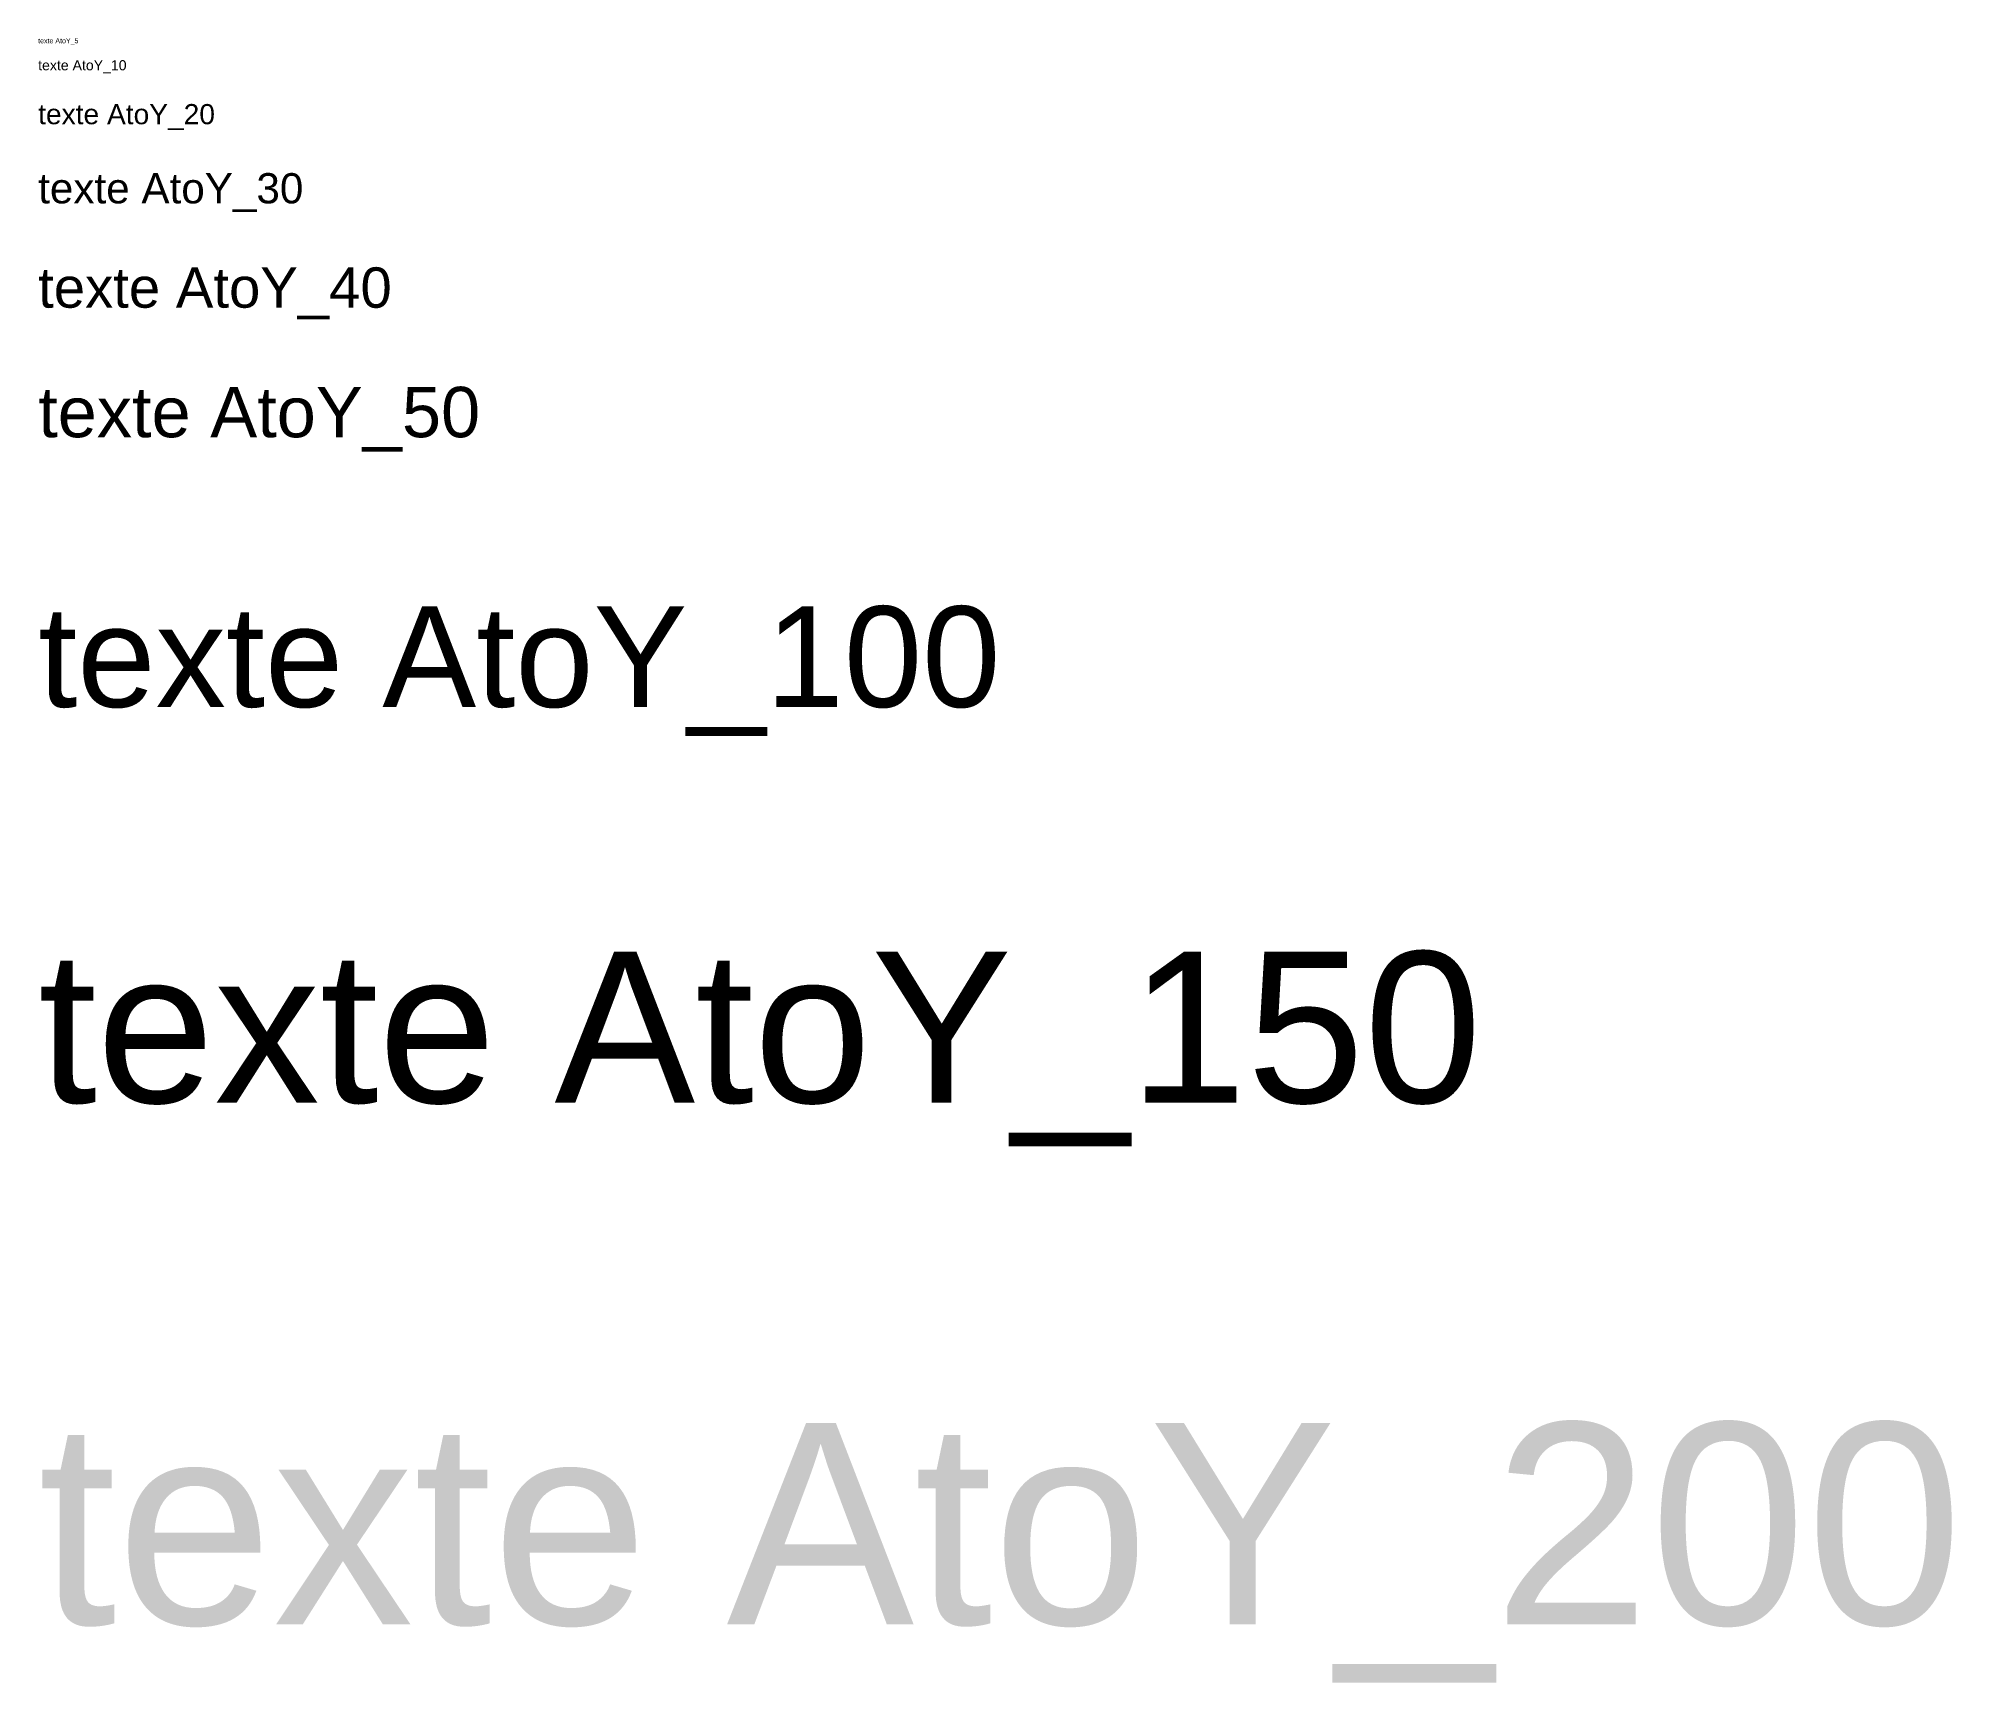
# Model space of a CAD drawing. Header units: metres. Extents: x -2000 to 323164, y 5742 to 90121.
# Drawn here: x -2000 to 1799, y 5742 to 9006 of the extents above.
import ezdxf

# ---------------------------------------------------------------- set-up
doc = ezdxf.new("R2010")
doc.units = ezdxf.units.M
for name, color, linetype, lineweight in [('A7-TXT-10', 153, 'Continuous', 5), ('A7-TXT-100', 203, 'Continuous', 5), ('A7-TXT-150', 213, 'Continuous', 5), ('A7-TXT-20', 163, 'Continuous', 5), ('A7-TXT-200', 223, 'Continuous', 5), ('A7-TXT-30', 173, 'Continuous', 5), ('A7-TXT-40', 183, 'Continuous', 5), ('A7-TXT-5', 143, 'Continuous', 5), ('A7-TXT-50', 193, 'Continuous', 5)]:
    doc.layers.add(name, color=color, linetype=linetype, lineweight=lineweight)
doc.styles.add('AtoY_10', font='Arial.ttf', dxfattribs={"height": 20})
doc.styles.add('AtoY_100', font='Arial.ttf', dxfattribs={"height": 200})
doc.styles.add('AtoY_150', font='Arial.ttf', dxfattribs={"height": 300})
doc.styles.add('AtoY_20', font='Arial.ttf', dxfattribs={"height": 40})
doc.styles.add('AtoY_200', font='Arial.ttf', dxfattribs={"height": 400})
doc.styles.add('AtoY_30', font='Arial.ttf', dxfattribs={"height": 60})
doc.styles.add('AtoY_40', font='Arial.ttf', dxfattribs={"height": 80})
doc.styles.add('AtoY_5', font='Arial.ttf', dxfattribs={"height": 10})
doc.styles.add('AtoY_50', font='Arial.ttf', dxfattribs={"height": 100})

msp = doc.modelspace()

# ---------------------------------------------------------------- texts
at = {"layer": 'A7-TXT-10', "insert": (-2000, 8950.1), "char_height": 20, "attachment_point": 4, "style": 'AtoY_10'}
msp.add_mtext('texte AtoY_10', dxfattribs=at)
at = {"layer": 'A7-TXT-100', "insert": (-2000, 7750.1), "char_height": 200, "attachment_point": 4, "style": 'AtoY_100'}
msp.add_mtext('texte AtoY_100', dxfattribs=at)
at = {"layer": 'A7-TXT-150', "insert": (-2000, 7000.1), "char_height": 300, "attachment_point": 4, "style": 'AtoY_150'}
msp.add_mtext('texte AtoY_150', dxfattribs=at)
at = {"layer": 'A7-TXT-20', "insert": (-2000, 8850.1), "char_height": 40, "attachment_point": 4, "style": 'AtoY_20'}
msp.add_mtext('texte AtoY_20', dxfattribs=at)
at = {"layer": 'A7-TXT-200', "insert": (-2000, 6000.1), "char_height": 400, "attachment_point": 4, "style": 'AtoY_200'}
msp.add_mtext('texte AtoY_200', dxfattribs=at)
at = {"layer": 'A7-TXT-30', "insert": (-2000, 8700.1), "char_height": 60, "attachment_point": 4, "style": 'AtoY_30'}
msp.add_mtext('texte AtoY_30', dxfattribs=at)
at = {"layer": 'A7-TXT-40', "insert": (-2000, 8500.1), "char_height": 80, "attachment_point": 4, "style": 'AtoY_40'}
msp.add_mtext('texte AtoY_40', dxfattribs=at)
at = {"layer": 'A7-TXT-5', "insert": (-2000, 9000.1), "char_height": 10, "attachment_point": 4, "style": 'AtoY_5'}
msp.add_mtext('texte AtoY_5', dxfattribs=at)
at = {"layer": 'A7-TXT-50', "insert": (-2000, 8250.1), "char_height": 100, "attachment_point": 4, "style": 'AtoY_50'}
msp.add_mtext('texte AtoY_50', dxfattribs=at)

doc.saveas('drawing.dxf')
